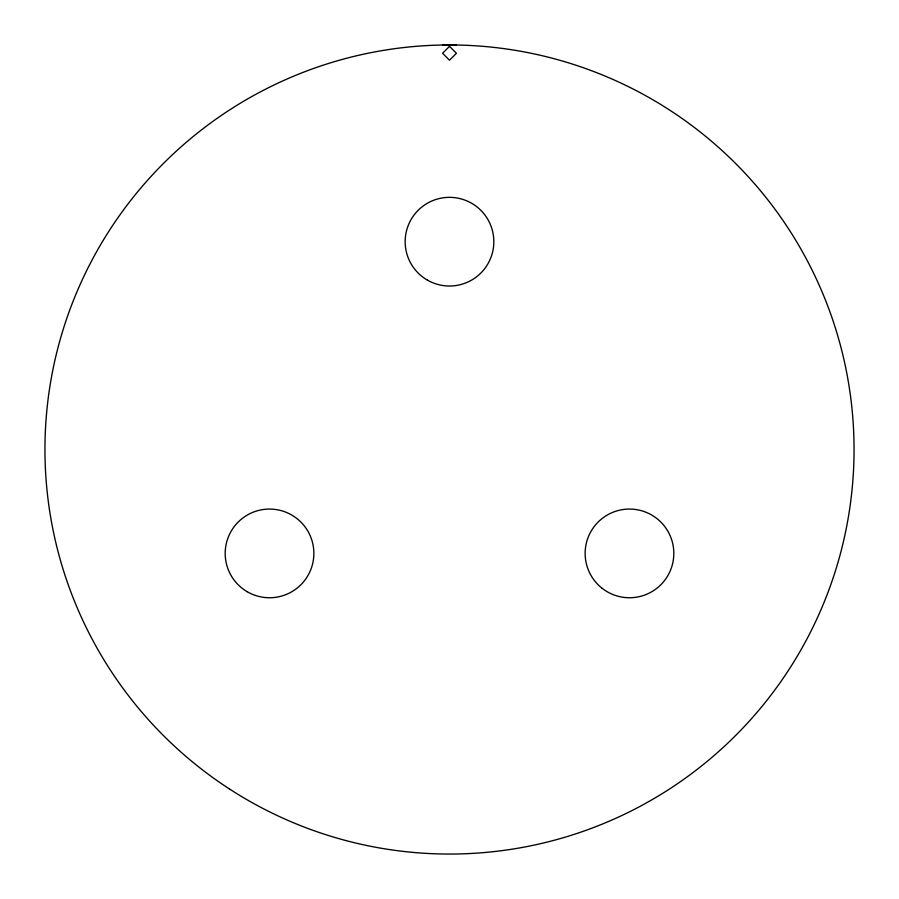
<?xml version="1.0" encoding="UTF-8"?>
<svg xmlns="http://www.w3.org/2000/svg" width="899" height="899" viewBox="0 0 899 899"><rect width="100%" height="100%" fill="white"/><g stroke="black" fill="none" stroke-linecap="round" stroke-linejoin="round"><path stroke-width="1.35" d="M442.578 45.13L456.422 45.13M449.5 46.332L442.578 53.266L449.5 60.188L456.422 53.266L449.5 46.332M229.166 788.783A404.55 404.55 0 0 0 853.499 470.671A404.55 404.55 0 0 0 265.834 89.046A404.55 404.55 0 0 0 229.166 788.783M427.328 280.072A44.332 44.332 0 0 0 493.832 241.685A44.332 44.332 0 0 0 427.328 203.286A44.332 44.332 0 0 0 427.328 280.072M602.004 588.204A44.332 44.332 0 0 0 673.351 559.796A44.332 44.332 0 0 0 613.073 512.216A44.332 44.332 0 0 0 602.004 588.204M247.158 591.688A44.332 44.332 0 0 0 313.863 553.638A44.332 44.332 0 0 0 247.562 514.902A44.332 44.332 0 0 0 247.158 591.688"/></g></svg>
